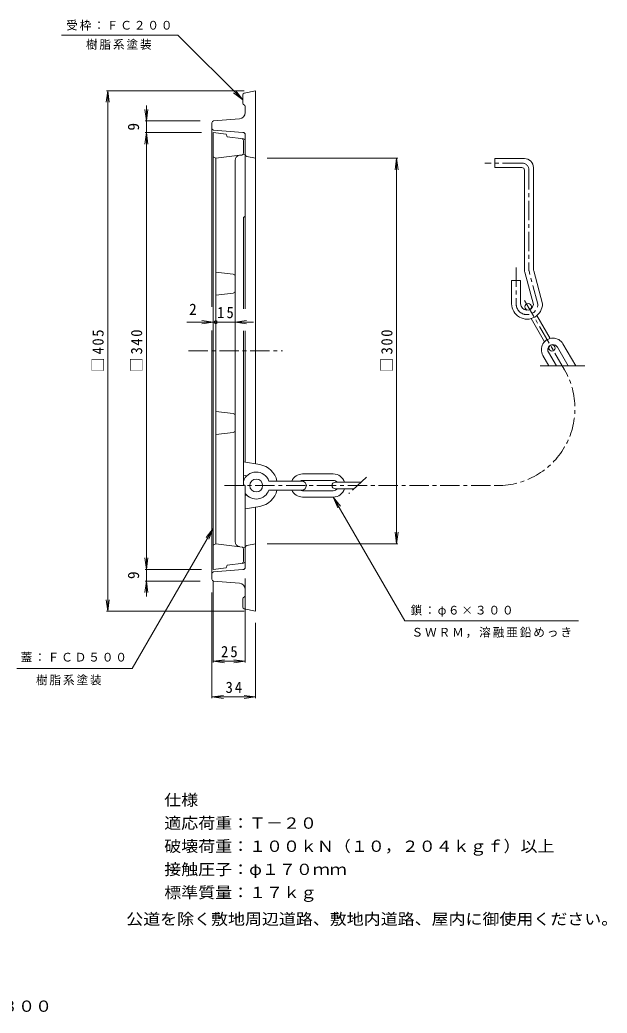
# Model space of a CAD drawing. Units: millimetres, scale not verified. Extents: x -453 to 536, y -407 to 366.
# Drawn here: x 79 to 536, y -407 to 366 of the extents above; entities that cross this region are included whole.
import ezdxf
from ezdxf.enums import TextEntityAlignment as Align

# ---------------------------------------------------------------- set-up
doc = ezdxf.new("R2010")
doc.units = ezdxf.units.MM
doc.header["$LTSCALE"] = 3
doc.header["$PDMODE"] = 32
doc.header["$PDSIZE"] = 2.4
doc.linetypes.add('CHAIN1', pattern=[8, 5, -1, 1, -1])
for name, color, linetype, lineweight in [('0-0', 3, 'Continuous', 9), ('0-1', 2, 'Continuous', 9), ('0-2', 6, 'Continuous', 5), ('0-4', 7, 'Continuous', 9), ('0-E', 7, 'Continuous', 9), ('0-F', 7, 'Continuous', 9)]:
    doc.layers.add(name, color=color, linetype=linetype, lineweight=lineweight)
doc.layers.add('F-5', color=2, linetype='Continuous')
doc.styles.add('ＭＳ ゴシック', font='')
doc.styles.get('ＭＳ ゴシック').set_extended_font_data('MS Gothic')

msp = doc.modelspace()

# ---------------------------------------------------------------- linework, layer by layer
at = {"layer": '0-0'}
for p, q in [((252.934, 273.419), (240.251, 274.976)), ((252.751, 262.309), (252.751, 272.114)), ((254.251, 271.93), (254.251, 213.257)), ((229.251, 259.342), (231.251, 258.342)), ((254.251, 261.166), (231.251, 258.342)), ((231.251, 258.342), (231.251, -41.658)), ((246.251, -39.961), (246.251, 256.645)), ((249.763, 260.615), (251.434, 260.82)), ((254.251, 213.257), (252.751, 212.257)), ((252.751, 212.257), (252.751, 141.245)), ((244.934, 168.012), (231.251, 169.692)), ((244.934, 153.372), (231.251, 151.692)), ((252.751, 124.033), (252.751, 4.426)), ((244.934, 59.662), (231.251, 61.342)), ((244.934, 45.022), (231.251, 43.342)), ((252.751, 22.142), (265.594, 19.895)), ((252.751, 11.642), (255.455, 11.193)), ((254.251, 3.426), (252.751, 4.426)), ((254.251, -55.247), (254.251, 3.426)), ((254.251, -4.109), (255.455, -3.909)), ((254.251, -14.596), (265.594, -12.611)), ((229.251, -42.658), (231.251, -41.658)), ((254.251, -44.482), (231.251, -41.658)), ((252.751, -55.431), (252.751, -45.625)), ((252.934, -56.735), (240.251, -58.293))]:
    msp.add_line(p, q, dxfattribs=at)
at = {"layer": '0-0', "linetype": 'CHAIN1'}
msp.add_line((210.148, 108.342), (283.251, 108.342), dxfattribs=at)
at = {"layer": '0-0'}
for points in [[(229.251, 278.342), (229.251, -61.658), (239.251, -60.43), (240.251, -58.293)], [(229.251, 278.342), (239.251, 277.114), (240.251, 274.976)]]:
    msp.add_lwpolyline(points, dxfattribs=at)
for centre, radius, start, end in [((251.251, 272.114), 1.5, 0, 82.99913), ((252.751, 271.93), 1.5, 0, 82.99878), ((250.251, 256.645), 4, 96.99998, 180), ((251.251, 262.309), 1.5, 277.00122, 0), ((244.751, 166.523), 1.5, 0, 82.99895), ((244.751, 154.861), 1.5, 277.00122, 0), ((244.751, 58.173), 1.5, 0, 82.99895), ((244.751, 46.511), 1.5, 277.00105, 0), ((262.751, 3.642), 16.5, 12.24643, 80.07664), ((262.751, 3.642), 16.5, 279.92336, 347.75357), ((250.251, -39.961), 4, 180, 262.99994), ((251.251, -45.625), 1.5, 0, 82.99895), ((251.251, -55.431), 1.5, 277.00122, 0), ((252.751, -55.247), 1.5, 277.00122, 0)]:
    msp.add_arc(centre, radius, start, end, dxfattribs=at)
at = {"layer": '0-1'}
for p, q in [((253.457, 309.083), (262.251, 310.842)), ((262.251, 310.842), (262.251, 20.48)), ((252.251, 301.463), (252.251, 307.612)), ((253.811, 299.281), (252.69, 300.402)), ((254.251, 293.972), (254.251, 298.221)), ((229.636, 287.448), (249.634, 288.987)), ((228.251, 285.953), (228.251, 142.708)), ((229.636, 280.235), (252.404, 278.484)), ((254.251, 276.49), (254.251, 141.245)), ((255.474, 259.612), (262.251, 258.342)), ((228.251, 124.19), (228.251, -69.269)), ((254.251, 124.033), (254.251, 21.879)), ((254.251, -59.806), (254.251, 3.426)), ((262.251, -94.158), (262.251, -13.196)), ((255.474, -42.929), (262.251, -41.658)), ((229.636, -63.552), (252.404, -61.8)), ((229.636, -70.765), (249.634, -72.303)), ((254.251, -77.288), (254.251, -81.537)), ((252.251, -84.78), (252.251, -90.929)), ((253.811, -82.598), (252.69, -83.719)), ((253.457, -92.399), (262.251, -94.158))]:
    msp.add_line(p, q, dxfattribs=at)
for centre, radius, start, end in [((253.751, 307.612), 1.5, 101.30968, 180), ((253.751, 301.463), 1.5, 180, 225.00023), ((249.251, 293.972), 5, 274.39864, 0), ((252.751, 298.221), 1.5, 0, 45.00023), ((229.751, 285.953), 1.5, 94.39876, 180), ((229.751, 281.731), 1.5, 180, 265.60124), ((252.251, 276.49), 2, 0, 85.60132), ((255.751, 261.087), 1.5, 180, 259.38058), ((255.751, -44.403), 1.5, 100.61942, 180), ((252.251, -59.806), 2, 274.39868, 0), ((229.751, -65.047), 1.5, 94.39876, 180), ((229.751, -69.269), 1.5, 180, 265.60124), ((249.251, -77.288), 5, 0, 85.60136), ((253.751, -84.78), 1.5, 134.99977, 180), ((252.751, -81.537), 1.5, 314.99977, 0), ((253.751, -90.929), 1.5, 180, 258.69032)]:
    msp.add_arc(centre, radius, start, end, dxfattribs=at)
at = {"layer": '0-2'}
for p, q in [((448.49, 258.123), (448.49, 251.123)), ((471.489, 258.123), (448.49, 258.123)), ((469.49, 251.123), (448.49, 251.123)), ((471.489, 249.123), (471.489, 170.984)), ((478.489, 251.123), (478.489, 171.906)), ((485.49, 145.123), (478.66, 170.611)), ((461.49, 163.123), (461.49, 145.123)), ((468.49, 163.123), (461.49, 163.123)), ((468.49, 163.123), (468.49, 145.123)), ((478.437, 144.398), (471.66, 169.69)), ((472.22, 141.453), (472.972, 140.15)), ((476.55, 143.954), (477.555, 142.212)), ((476.766, 133.579), (487.147, 115.599)), ((481.189, 135.918), (491.477, 118.099)), ((489.908, 110.816), (490.72, 109.411)), ((494.239, 113.316), (495.05, 111.911)), ((505.547, 96.728), (497.099, 111.362)), ((511.321, 96.728), (501.429, 113.862)), ((490.536, 96.728), (485.841, 104.862)), ((496.309, 96.728), (490.17, 107.362)), ((518.42, 96.728), (483.698, 96.728)), ((298.751, 12.642), (322.751, 12.642)), ((298.751, 7.642), (322.751, 7.642)), ((324.251, 6.142), (344.251, 6.142)), ((324.251, 1.142), (338.895, 1.142)), ((298.751, -0.359), (322.751, -0.359)), ((298.751, -5.358), (322.751, -5.358))]:
    msp.add_line(p, q, dxfattribs=at)
at = {"layer": '0-2', "linetype": 'CHAIN1'}
for p, q in [((469.49, 254.623), (440.518, 254.623)), ((474.99, 249.123), (474.99, 170.984)), ((464.99, 173.354), (464.99, 145.123)), ((481.979, 144.701), (475.041, 170.596)), ((502.711, 93.642), (471.503, 147.695)), ((348.557, 10.161), (334.834, -2.649)), ((238.002, 3.642), (450.749, 3.642))]:
    msp.add_line(p, q, dxfattribs=at)
at = {"layer": '0-2', "color": 4, "lineweight": 9}
for p, q in [((272.65, 7.142), (298.251, 7.142)), ((272.65, 0.142), (298.251, 0.142))]:
    msp.add_line(p, q, dxfattribs=at)
at = {"layer": '0-2'}
for centre in [(474.384, 142.704), (492.884, 110.661)]:
    msp.add_circle(centre, 2.5, dxfattribs=at)
at = {"layer": '0-2', "color": 4, "lineweight": 9}
msp.add_circle((262.751, 3.642), 5, dxfattribs=at)
at = {"layer": '0-2'}
for centre, radius, start, end in [((471.489, 251.123), 7, 0, 90), ((469.49, 249.123), 2, 0, 90), ((476.49, 170.984), 5, 180, 195), ((483.49, 171.906), 5, 180, 195), ((473.49, 145.123), 12, 180, 0.00002), ((473.49, 145.123), 5, 180, 351.66753), ((493.634, 109.362), 9, 30, 210), ((493.634, 109.362), 4, 30, 210), ((298.751, 3.642), 9, 90, 157.1138), ((322.751, 3.642), 9, 16.12759, 90), ((298.751, 3.642), 9, 202.88445, 270), ((298.751, 3.642), 4, 241.04118, 270.00038), ((298.751, 3.642), 4, 89.99962, 118.95245), ((324.251, 3.642), 2.5, 90, 270), ((322.751, 3.642), 4, 38.68221, 90), ((322.751, 3.642), 9, 269.99983, 343.87241), ((322.751, 3.642), 4, 270, 321.31779)]:
    msp.add_arc(centre, radius, start, end, dxfattribs=at)
at = {"layer": '0-2', "linetype": 'CHAIN1'}
for centre, radius, start, end in [((469.49, 249.123), 5.5, 0, 90), ((476.49, 170.984), 1.5, 180, 195), ((473.49, 145.123), 8.5, 180, 357.15617), ((450.749, 63.642), 60, 270, 30.00005)]:
    msp.add_arc(centre, radius, start, end, dxfattribs=at)
at = {"layer": '0-2', "color": 4, "lineweight": 9}
for centre, radius, start, end in [((262.751, 3.642), 10.5, 19.47118, 162.24876), ((262.751, 3.642), 10.5, 215.9498, 340.52882), ((298.251, 3.642), 3.5, 270, 90)]:
    msp.add_arc(centre, radius, start, end, dxfattribs=at)
at = {"layer": '0-E'}
for p, q in [((111.224, 354.099), (201.835, 354.099)), ((252.251, 303.683), (201.835, 354.099)), ((252.251, 303.683), (246.772, 310.823)), ((252.251, 303.683), (245.111, 309.162)), ((322.751, -5.358), (328.23, -12.499)), ((322.751, -5.358), (326.195, -13.673)), ((322.751, -5.358), (378.35, -101.658)), ((229.251, -29.752), (166.319, -138.754)), ((229.251, -29.752), (223.772, -36.892)), ((229.251, -29.752), (225.807, -38.067)), ((378.35, -101.658), (513.48, -101.658)), ((76.484, -138.754), (166.319, -138.754))]:
    msp.add_line(p, q, dxfattribs=at)
at = {"layer": '0-F'}
for p, q in [((147.251, 310.842), (146.076, 301.919)), ((253.251, 310.842), (146.351, 310.842)), ((147.251, -94.158), (147.251, 310.842)), ((147.251, 310.842), (148.425, 301.919)), ((177.251, 287.342), (176.076, 296.265)), ((177.251, -82.755), (177.251, 299.439)), ((177.251, 287.342), (178.425, 296.265)), ((219.251, 287.342), (176.351, 287.342)), ((177.251, 278.342), (176.076, 269.419)), ((220.251, 278.342), (176.351, 278.342)), ((177.251, 278.342), (178.425, 269.419)), ((271.251, 258.342), (372.866, 258.342)), ((371.966, 258.342), (370.791, 249.419)), ((371.966, -41.658), (371.966, 258.342)), ((371.966, 258.342), (373.141, 249.419)), ((229.251, 130.775), (220.328, 131.95)), ((246.251, 130.775), (255.174, 131.95)), ((208.64, 130.775), (260.561, 130.775)), ((229.251, 130.775), (220.328, 129.6)), ((246.251, 130.775), (255.174, 129.6)), ((371.966, -41.658), (370.791, -32.735)), ((371.966, -41.658), (373.141, -32.735)), ((271.251, -41.658), (372.866, -41.658)), ((177.251, -61.658), (176.076, -52.735)), ((177.251, -61.658), (178.425, -52.735)), ((220.251, -61.658), (176.351, -61.658)), ((254.251, -68.806), (254.251, -134.004)), ((177.251, -70.658), (176.076, -79.581)), ((219.251, -70.658), (176.351, -70.658)), ((177.251, -70.658), (178.425, -79.581)), ((229.251, -70.658), (229.251, -134.004)), ((228.251, -79.658), (228.251, -161.805)), ((147.251, -94.158), (146.076, -85.235)), ((147.251, -94.158), (148.425, -85.235)), ((253.251, -94.158), (146.351, -94.158)), ((262.251, -103.158), (262.251, -161.805)), ((229.251, -133.104), (238.174, -131.929)), ((229.251, -133.104), (254.251, -133.104)), ((229.251, -133.104), (238.174, -134.279)), ((254.251, -133.104), (245.328, -131.929)), ((254.251, -133.104), (245.328, -134.279)), ((228.251, -160.905), (237.174, -159.73)), ((228.251, -160.905), (262.251, -160.905)), ((228.251, -160.905), (237.174, -162.079)), ((262.251, -160.905), (253.328, -159.73)), ((262.251, -160.905), (253.328, -162.079))]:
    msp.add_line(p, q, dxfattribs=at)
msp.add_point((231.251, 130.775), dxfattribs=at)

# ---------------------------------------------------------------- texts
at = {"layer": '0-4', "color": 2, "style": 'ＭＳ ゴシック', "width": 1.1}
msp.add_text('公道を除く敷地周辺道路、敷地内道路、屋内に御使用ください。', height=8.798, dxfattribs=at).set_placement((161.604, -340.766), align=Align.BOTTOM_LEFT)
at = {"layer": '0-E', "char_height": 6.598, "attachment_point": 7, "style": 'ＭＳ ゴシック'}
for s, insert in [('\\T1.17;受枠：ＦＣ２００', (114.878, 357.71)), ('\\T1.17;樹脂系塗装', (130.224, 342.768)), ('\\T1.17;鎖：φ６×３００', (382.879, -98.526)), ('\\T1.17;ＳＷＲＭ，溶融亜鉛めっき', (383.593, -114.912)), ('\\T1.17;蓋：ＦＣＤ５００', (79.425, -133.731)), ('\\T1.17;樹脂系塗装', (91.362, -151.828))]:
    msp.add_mtext(s, dxfattribs=dict(at, insert=insert))
at = {"layer": '0-F', "color": 2, "style": 'ＭＳ ゴシック'}
for p in [(174.251, 279.842), (174.251, -69.158)]:
    msp.add_text('9', height=8.798, rotation=90, dxfattribs=at).set_placement(p, align=Align.BOTTOM_LEFT)
msp.add_text('2', height=8.798, dxfattribs=at).set_placement((210.511, 133.775), align=Align.BOTTOM_LEFT)
at = {"layer": '0-F', "color": 2, "style": 'ＭＳ ゴシック', "width": 1.1}
for s, p in [('仕様', (191.195, -248.079)), ('適応荷重：Ｔ－２０', (191.196, -266.079)), ('破壊荷重：１００ｋＮ（１０，２０４ｋｇｆ）以上', (191.195, -284.079)), ('接触圧子：φ１７０ｍｍ', (191.196, -302.079)), ('標準質量：１７ｋｇ', (191.196, -320.079))]:
    msp.add_text(s, height=8.798, dxfattribs=at).set_placement(p, align=Align.BOTTOM_LEFT)
at = {"layer": '0-F', "color": 2, "char_height": 8.798, "attachment_point": 7, "style": 'ＭＳ ゴシック'}
for s, insert in [('\\T1.27;\\W0.95;15', (232.376, 133.775)), ('\\T1.27;\\W0.95;25', (235.376, -130.104)), ('\\T1.27;\\W0.95;34', (238.876, -157.905))]:
    msp.add_mtext(s, dxfattribs=dict(at, insert=insert))
at = {"layer": '0-F', "color": 2, "char_height": 8.798, "attachment_point": 7, "rotation": 90, "style": 'ＭＳ ゴシック'}
for s, insert in [('\\T1.21;\\W0.95;□405', (144.251, 91.842)), ('\\T1.21;\\W0.95;□340', (174.251, 91.842)), ('\\T1.21;\\W0.95;□300', (368.966, 91.842))]:
    msp.add_mtext(s, dxfattribs=dict(at, insert=insert))
at = {"layer": 'F-5', "style": 'ＭＳ ゴシック', "width": 1.1}
msp.add_text('格子型\u3000集水桝用\u3000受枠付\u3000鋳鉄製みぞ蓋\u3000ＧＣＡ－Ｓ－３００', height=8.798, dxfattribs=at).set_placement((-278.924, -408.558), align=Align.BOTTOM_LEFT)

doc.saveas('drawing.dxf')
